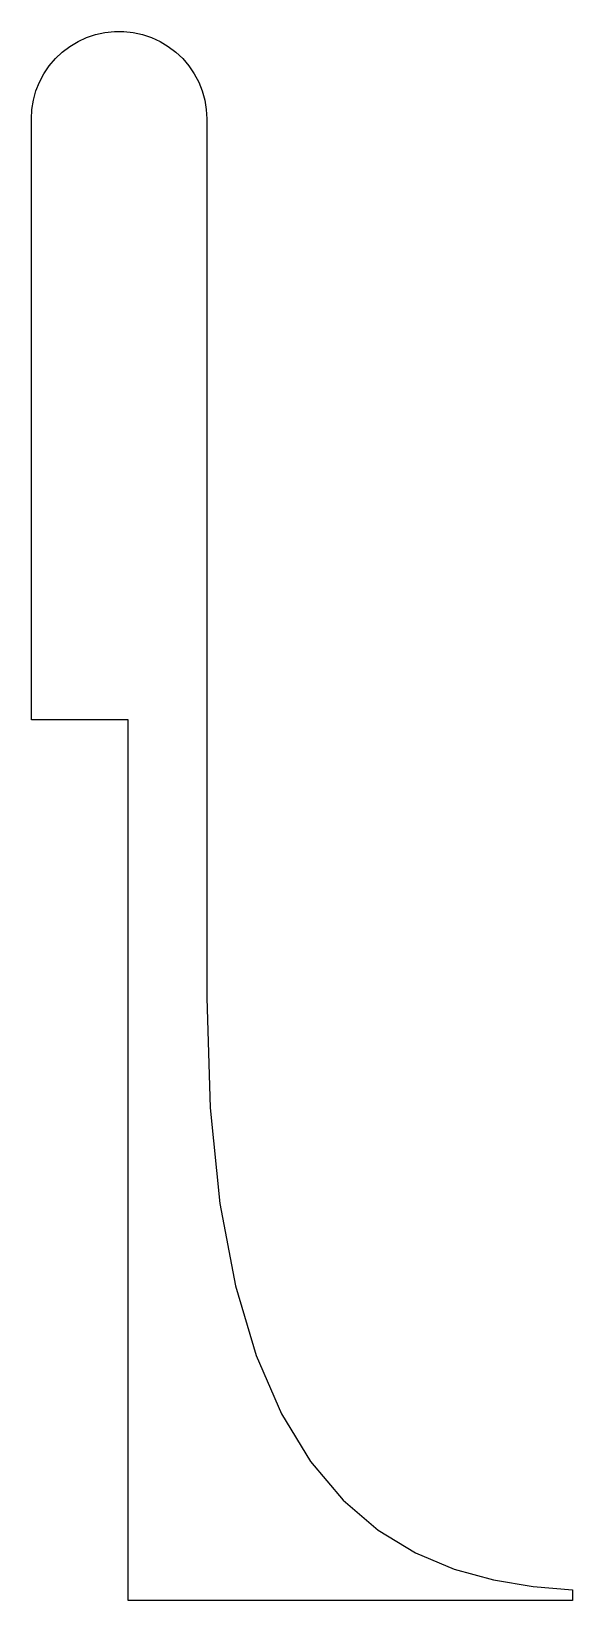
# Model space of a CAD drawing. Header units: millimetres. Extents: x 125.6 to 150.3, y 12.5 to 84.1.
import ezdxf

# ---------------------------------------------------------------- set-up
doc = ezdxf.new("R2010")
doc.units = ezdxf.units.MM

msp = doc.modelspace()

# ---------------------------------------------------------------- linework, layer by layer
at = {"layer": 'DIAPHRAGM'}
for p, q in [((127.725, 83.6474), (128.1181, 83.8292)), ((128.1181, 83.8292), (128.5285, 83.9675)), ((128.5285, 83.9675), (128.9515, 84.0606)), ((128.9515, 84.0606), (129.3821, 84.1074)), ((129.3821, 84.1074), (129.8152, 84.1074)), ((129.8152, 84.1074), (130.2458, 84.0606)), ((130.2458, 84.0606), (130.6688, 83.9675)), ((130.6688, 83.9675), (131.0792, 83.8292)), ((131.0792, 83.8292), (131.4723, 83.6474)), ((126.6947, 82.8641), (127.0091, 83.162)), ((127.0091, 83.162), (127.3539, 83.4241)), ((127.3539, 83.4241), (127.725, 83.6474)), ((131.4723, 83.6474), (131.8434, 83.4241)), ((131.8434, 83.4241), (132.1882, 83.162)), ((132.1882, 83.162), (132.5026, 82.8641)), ((126.1712, 82.1755), (126.4143, 82.534)), ((126.4143, 82.534), (126.6947, 82.8641)), ((132.5026, 82.8641), (132.783, 82.534)), ((132.783, 82.534), (133.0261, 82.1755)), ((125.808, 81.3905), (125.9684, 81.7929)), ((125.9684, 81.7929), (126.1712, 82.1755)), ((133.0261, 82.1755), (133.229, 81.7929)), ((133.229, 81.7929), (133.3893, 81.3905)), ((125.6221, 80.5458), (125.6922, 80.9732)), ((125.6922, 80.9732), (125.808, 81.3905)), ((133.3893, 81.3905), (133.5051, 80.9732)), ((133.5051, 80.9732), (133.5752, 80.5458)), ((125.5987, 80.1133), (125.6221, 80.5458)), ((133.5752, 80.5458), (133.5987, 80.1133)), ((125.5987, 52.686), (125.5987, 80.1133)), ((133.5987, 80.1133), (133.5987, 40)), ((130.0116, 52.686), (125.5987, 52.686)), ((130.0116, 12.5), (130.0116, 52.686)), ((133.5987, 40), (133.7537, 34.9793)), ((133.7537, 34.9793), (134.1999, 30.6178)), ((134.1999, 30.6178), (134.9093, 26.8697)), ((134.9093, 26.8697), (135.8536, 23.6889)), ((135.8536, 23.6889), (137.0048, 21.0293)), ((137.0048, 21.0293), (138.3347, 18.845)), ((138.3347, 18.845), (139.8152, 17.09)), ((139.8152, 17.09), (141.4181, 15.7183)), ((141.4181, 15.7183), (143.1154, 14.6838)), ((143.1154, 14.6838), (144.8788, 13.9405)), ((144.8788, 13.9405), (146.6803, 13.4425)), ((146.6803, 13.4425), (148.4917, 13.1438)), ((148.4917, 13.1438), (150.2848, 12.9983)), ((150.2848, 12.9983), (150.2848, 12.5)), ((150.2848, 12.5), (130.0116, 12.5))]:
    msp.add_line(p, q, dxfattribs=at)

doc.saveas('drawing.dxf')
